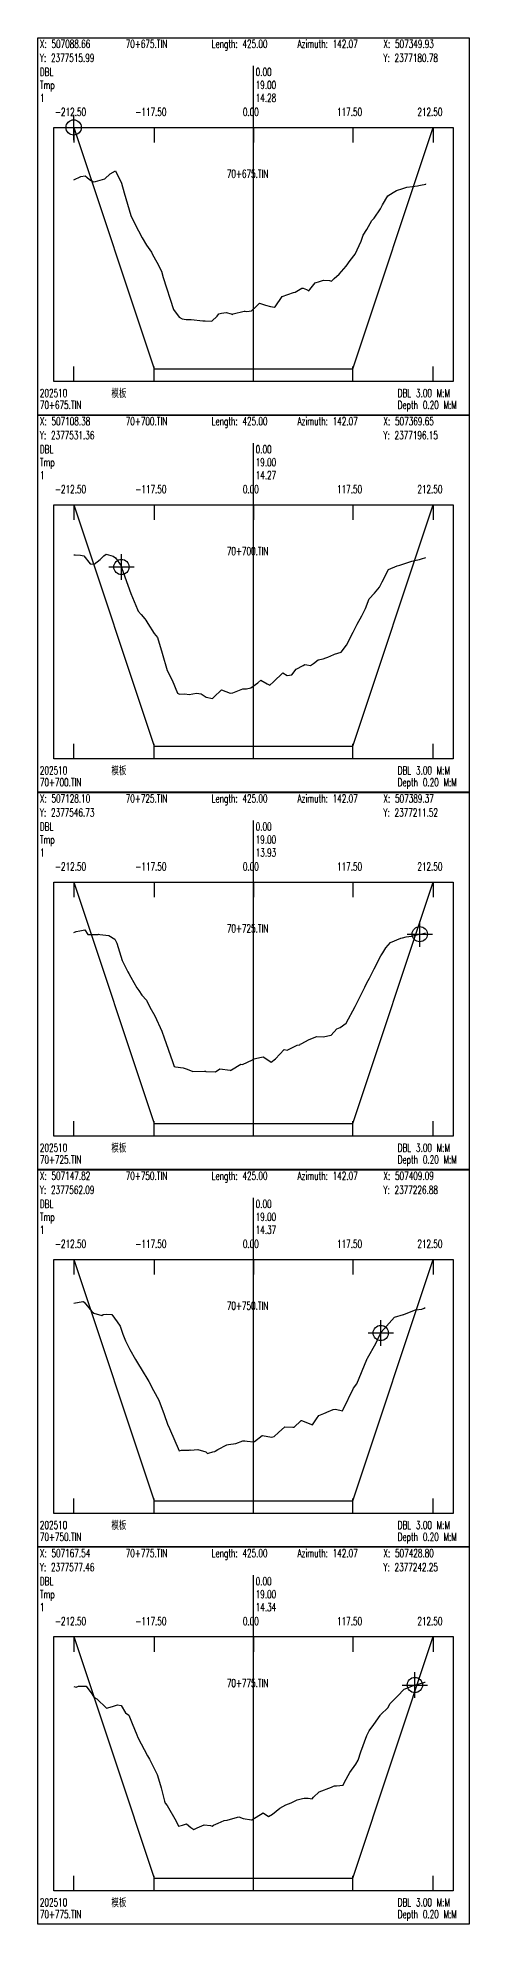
# Model space of a CAD drawing. Extents: x 1 to 194, y -24202 to 0.
# Drawn here: x 1 to 171, y -18114 to -17372 of the extents above; entities that cross this region are included whole.
import ezdxf

# ---------------------------------------------------------------- set-up
doc = ezdxf.new("R2010")
doc.units = 0
doc.header["$MEASUREMENT"] = 0
doc.layers.add('LABELS', color=7, linetype='Continuous')
doc.layers.add('XSECTION', color=7, linetype='Continuous')
doc.styles.get("Standard").update_dxf_attribs({"font": 'txt.shx'})

msp = doc.modelspace()

# ---------------------------------------------------------------- linework, layer by layer
at = {"color": 1}
for p, q in [((10.17, -17406.99), (20.17, -17406.99)), ((15.17, -17411.99), (15.17, -17401.99)), ((33.99, -17584.97), (33.99, -17574.97)), ((28.99, -17579.97), (38.99, -17579.97)), ((151.47, -17729.46), (151.47, -17719.46)), ((146.47, -17724.46), (156.47, -17724.46)), ((131.12, -17881.4), (141.12, -17881.4)), ((136.12, -17886.4), (136.12, -17876.4)), ((149.56, -18024.92), (149.56, -18014.92)), ((144.56, -18019.92), (154.56, -18019.92))]:
    msp.add_line(p, q, dxfattribs=at)
for centre in [(15.17, -17406.99), (33.99, -17579.97), (151.47, -17724.46), (136.12, -17881.4), (149.56, -18019.92)]:
    msp.add_circle(centre, 3, dxfattribs=at)
at = {"layer": 'XSECTION', "color": 0, "linetype": 'Continuous'}
for points in [[(1, -17371.7), (171, -17371.7), (171, -17520.17), (1, -17520.17), (1, -17371.7)], [(86, -17506.99), (86, -17382.76)], [(86, -17506.99), (86, -17382.76)], [(7.3, -17406.99), (164.7, -17406.99), (164.7, -17506.99), (7.3, -17506.99), (7.3, -17406.99)], [(15.17, -17406.99), (15.17, -17412.93)], [(15.17, -17406.99), (46.83, -17501.99)], [(15.17, -17406.99), (46.83, -17501.99)], [(46.83, -17406.99), (46.83, -17412.93)], [(86, -17406.99), (86, -17412.93)], [(125.17, -17406.99), (125.17, -17412.93)], [(125.17, -17501.99), (156.83, -17406.99)], [(125.17, -17501.99), (156.83, -17406.99)], [(156.83, -17406.99), (156.83, -17412.93)], [(15.17, -17506.99), (15.17, -17501.05)], [(46.83, -17506.99), (46.83, -17501.05)], [(46.83, -17501.99), (86, -17501.99)], [(46.83, -17501.99), (46.83, -17501.99)], [(46.83, -17501.99), (86, -17501.99)], [(86, -17506.99), (86, -17501.05)], [(86, -17501.99), (125.17, -17501.99)], [(86, -17501.99), (125.17, -17501.99)], [(125.17, -17506.99), (125.17, -17501.05)], [(125.17, -17501.99), (125.17, -17501.99)], [(156.83, -17506.99), (156.83, -17501.05)], [(1, -17520.18), (171, -17520.18), (171, -17668.64), (1, -17668.64), (1, -17520.18)], [(86, -17655.47), (86, -17531.23)], [(86, -17655.47), (86, -17531.23)], [(7.3, -17555.47), (164.7, -17555.47), (164.7, -17655.47), (7.3, -17655.47), (7.3, -17555.47)], [(15.17, -17555.47), (15.17, -17561.4)], [(15.17, -17555.47), (46.83, -17650.47)], [(15.17, -17555.47), (46.83, -17650.47)], [(46.83, -17555.47), (46.83, -17561.4)], [(86, -17555.47), (86, -17561.4)], [(125.17, -17555.47), (125.17, -17561.4)], [(125.17, -17650.47), (156.83, -17555.47)], [(125.17, -17650.47), (156.83, -17555.47)], [(156.83, -17555.47), (156.83, -17561.4)], [(15.17, -17655.47), (15.17, -17649.53)], [(46.83, -17655.47), (46.83, -17649.53)], [(46.83, -17650.47), (86, -17650.47)], [(46.83, -17650.47), (46.83, -17650.47)], [(46.83, -17650.47), (86, -17650.47)], [(86, -17655.47), (86, -17649.53)], [(86, -17650.47), (125.17, -17650.47)], [(86, -17650.47), (125.17, -17650.47)], [(125.17, -17655.47), (125.17, -17649.53)], [(125.17, -17650.47), (125.17, -17650.47)], [(156.83, -17655.47), (156.83, -17649.53)], [(1, -17668.65), (171, -17668.65), (171, -17817.12), (1, -17817.12), (1, -17668.65)], [(86, -17803.94), (86, -17679.71)], [(86, -17803.94), (86, -17679.71)], [(7.3, -17703.94), (164.7, -17703.94), (164.7, -17803.94), (7.3, -17803.94), (7.3, -17703.94)], [(15.17, -17703.94), (15.17, -17709.88)], [(15.17, -17703.94), (46.83, -17798.94)], [(15.17, -17703.94), (46.83, -17798.94)], [(46.83, -17703.94), (46.83, -17709.88)], [(86, -17703.94), (86, -17709.88)], [(125.17, -17703.94), (125.17, -17709.88)], [(125.17, -17798.94), (156.83, -17703.94)], [(125.17, -17798.94), (156.83, -17703.94)], [(156.83, -17703.94), (156.83, -17709.88)], [(15.17, -17803.94), (15.17, -17798)], [(46.83, -17803.94), (46.83, -17798)], [(46.83, -17798.94), (86, -17798.94)], [(46.83, -17798.94), (46.83, -17798.94)], [(46.83, -17798.94), (86, -17798.94)], [(86, -17803.94), (86, -17798)], [(86, -17798.94), (125.17, -17798.94)], [(86, -17798.94), (125.17, -17798.94)], [(125.17, -17803.94), (125.17, -17798)], [(125.17, -17798.94), (125.17, -17798.94)], [(156.83, -17803.94), (156.83, -17798)], [(1, -17817.13), (171, -17817.13), (171, -17965.6), (1, -17965.6), (1, -17817.13)], [(86, -17952.42), (86, -17828.18)], [(86, -17952.42), (86, -17828.18)], [(7.3, -17852.42), (164.7, -17852.42), (164.7, -17952.42), (7.3, -17952.42), (7.3, -17852.42)], [(15.17, -17852.42), (15.17, -17858.36)], [(15.17, -17852.42), (46.83, -17947.42)], [(15.17, -17852.42), (46.83, -17947.42)], [(46.83, -17852.42), (46.83, -17858.36)], [(86, -17852.42), (86, -17858.36)], [(125.17, -17852.42), (125.17, -17858.36)], [(125.17, -17947.42), (156.83, -17852.42)], [(125.17, -17947.42), (156.83, -17852.42)], [(156.83, -17852.42), (156.83, -17858.36)], [(15.17, -17952.42), (15.17, -17946.48)], [(46.83, -17952.42), (46.83, -17946.48)], [(46.83, -17947.42), (86, -17947.42)], [(46.83, -17947.42), (46.83, -17947.42)], [(46.83, -17947.42), (86, -17947.42)], [(86, -17952.42), (86, -17946.48)], [(86, -17947.42), (125.17, -17947.42)], [(86, -17947.42), (125.17, -17947.42)], [(125.17, -17952.42), (125.17, -17946.48)], [(125.17, -17947.42), (125.17, -17947.42)], [(156.83, -17952.42), (156.83, -17946.48)], [(1, -17965.61), (171, -17965.61), (171, -18114.07), (1, -18114.07), (1, -17965.61)], [(86, -18100.89), (86, -17976.66)], [(86, -18100.89), (86, -17976.66)], [(7.3, -18000.89), (164.7, -18000.89), (164.7, -18100.89), (7.3, -18100.89), (7.3, -18000.89)], [(15.17, -18000.89), (15.17, -18006.83)], [(15.17, -18000.89), (46.83, -18095.89)], [(15.17, -18000.89), (46.83, -18095.89)], [(46.83, -18000.89), (46.83, -18006.83)], [(86, -18000.89), (86, -18006.83)], [(125.17, -18000.89), (125.17, -18006.83)], [(125.17, -18095.89), (156.83, -18000.89)], [(125.17, -18095.89), (156.83, -18000.89)], [(156.83, -18000.89), (156.83, -18006.83)], [(15.17, -18100.89), (15.17, -18094.96)], [(46.83, -18100.89), (46.83, -18094.96)], [(46.83, -18095.89), (86, -18095.89)], [(46.83, -18095.89), (46.83, -18095.89)], [(46.83, -18095.89), (86, -18095.89)], [(86, -18100.89), (86, -18094.96)], [(86, -18095.89), (125.17, -18095.89)], [(86, -18095.89), (125.17, -18095.89)], [(125.17, -18100.89), (125.17, -18094.96)], [(125.17, -18095.89), (125.17, -18095.89)], [(156.83, -18100.89), (156.83, -18094.96)]]:
    msp.add_lwpolyline(points, dxfattribs=at)
at = {"layer": 'XSECTION', "color": 1, "linetype": 'Continuous'}
for points in [[(15.17, -17427.59), (18.02, -17426.34), (19.7, -17426.09), (20.29, -17426.59), (21.46, -17427.49), (22.95, -17428.39), (23.8, -17428.34), (27.48, -17427.29), (29.57, -17425.29), (31.67, -17424.09), (33.97, -17428.99), (35.07, -17432.79), (37.71, -17441.69), (38.82, -17444.19), (40.65, -17447.69), (42.21, -17450.44), (43.8, -17453.29), (45.78, -17456.14), (46.28, -17456.94), (47.91, -17459.99), (49.8, -17463.59), (50.48, -17466.04), (54.45, -17478.64), (56.69, -17481.69), (57.91, -17482.34), (59.46, -17482.54), (61.39, -17482.59), (65.98, -17483.09), (66.53, -17483.09), (66.92, -17483.14), (69.59, -17483.29), (71.68, -17481.24), (72.37, -17480.34), (73.45, -17480.04), (75.25, -17479.79), (77.19, -17480.29), (77.78, -17480.59), (77.97, -17480.34), (82.32, -17479.24), (82.66, -17479.29), (83.37, -17479.39), (85.22, -17479.14), (86.88, -17477.59), (88.39, -17476.14), (90.7, -17476.89), (92.65, -17477.44), (94.21, -17477.79), (94.38, -17477.69), (94.51, -17477.59), (97.35, -17473.54), (101.77, -17471.99), (102.37, -17471.79), (105, -17470.29), (105.59, -17470.19), (106.86, -17470.84), (107.81, -17471.24), (108.16, -17470.79), (110.3, -17468.09), (111.94, -17467.59), (113.56, -17467.14), (115.96, -17467.29), (116.68, -17467.49), (117.83, -17466.49), (119.72, -17464.69), (122.44, -17461.59), (124.13, -17459.34), (126.03, -17456.89), (128.35, -17451.74), (129.2, -17449.39), (130.62, -17447.19), (132.66, -17443.59), (133.51, -17442.74), (135.99, -17439.09), (136.82, -17437.44), (138.87, -17433.94), (141.06, -17432.64), (142.32, -17431.79), (144.77, -17431.04), (145.99, -17430.64), (146.43, -17430.54), (148.68, -17430.19), (150.64, -17429.99), (151.15, -17429.84), (151.84, -17429.74), (153.88, -17429.39), (153.91, -17429.19)], [(15.17, -17575.17), (15.79, -17575.22), (17.86, -17575.37), (19.2, -17575.62), (21.71, -17578.67), (23.2, -17578.82), (25.57, -17577.02), (27.05, -17575.57), (27.98, -17574.92), (30.69, -17575.67), (31.63, -17576.42), (33.82, -17579.52), (33.96, -17579.82), (34.2, -17580.57), (37.65, -17590.37), (40.3, -17596.67), (40.63, -17597.37), (41.81, -17598.72), (43.24, -17600.37), (43.59, -17600.87), (44.4, -17602.22), (46.93, -17606.12), (48.15, -17607.77), (50.08, -17613.82), (52, -17620.72), (54.03, -17624.47), (56.03, -17629.62), (56.91, -17630.07), (59.01, -17629.82), (60.66, -17630.12), (63.56, -17629.62), (65.4, -17629.87), (67.33, -17631.17), (69.86, -17631.67), (69.88, -17631.67), (70.48, -17631.12), (73.32, -17628.42), (73.37, -17628.37), (73.42, -17628.37), (76.85, -17629.57), (77.85, -17629.47), (81.75, -17627.97), (83.2, -17627.87), (84.99, -17627.57), (87.71, -17625.52), (88.85, -17624.52), (91.36, -17625.92), (92.43, -17626.47), (93.93, -17625.17), (97.53, -17621.62), (99.29, -17622.67), (101.13, -17622.42), (102.84, -17620.22), (105.56, -17618.72), (106.26, -17618.32), (106.98, -17618.42), (108.41, -17618.67), (109.6, -17617.92), (111.5, -17616.52), (113.44, -17616.12), (114.53, -17615.77), (115.28, -17615.42), (117.67, -17614.47), (117.88, -17614.32), (120.51, -17613.52), (122.69, -17610.67), (125.22, -17605.67), (126.77, -17602.52), (128.62, -17599.17), (130.05, -17596.27), (131.51, -17592.52), (133.63, -17590.22), (135.6, -17587.92), (136.64, -17585.87), (139.11, -17581.02), (142.55, -17579.57), (143.62, -17579.22), (145.94, -17578.42), (148.31, -17577.72), (149.41, -17577.47), (151.38, -17577.02), (152.22, -17576.82), (153.84, -17576.27)], [(15.17, -17723.74), (16.19, -17723.44), (17.54, -17723.09), (19.62, -17722.79), (20.73, -17724.64), (24.77, -17724.54), (24.91, -17724.44), (25.49, -17724.54), (29.04, -17724.99), (31.44, -17726.39), (32.19, -17727.94), (34.27, -17734.79), (36.5, -17739.29), (36.86, -17739.89), (37.74, -17741.44), (40.01, -17745.54), (40.78, -17746.69), (42.02, -17748.44), (43.82, -17750.44), (45.13, -17753.14), (47.19, -17756.59), (49.88, -17762.59), (50.83, -17765.19), (54.12, -17774.59), (54.7, -17776.49), (55.27, -17776.69), (58.33, -17777.09), (59.89, -17777.64), (62.06, -17778.54), (66.72, -17778.34), (67.08, -17778.34), (67.25, -17778.44), (71.02, -17778.69), (72.68, -17777.44), (76.87, -17778.04), (77.02, -17778.14), (77.3, -17777.89), (81.01, -17775.59), (81.64, -17775.79), (85.59, -17773.94), (86.1, -17773.49), (89.2, -17772.84), (89.75, -17772.74), (89.83, -17772.79), (90.05, -17772.89), (93.01, -17774.84), (94.7, -17773.49), (98.07, -17769.79), (99.31, -17770.04), (103.17, -17768.09), (104.23, -17767.99), (104.44, -17767.69), (104.8, -17767.59), (107.93, -17765.94), (110.9, -17764.79), (113.49, -17764.84), (116.56, -17764.19), (118.76, -17761.74), (120.13, -17761.24), (122.52, -17759.49), (126.04, -17752.94), (126.07, -17752.94), (129.8, -17745.34), (130.61, -17743.59), (131.67, -17741.79), (133.59, -17738.14), (136.16, -17732.94), (136.99, -17731.74), (138.15, -17729.79), (140.01, -17727.74), (144.03, -17726.09), (144.72, -17725.94), (146.12, -17725.49), (148.24, -17725.19), (151.37, -17724.49), (151.46, -17724.44), (151.58, -17724.44), (153.54, -17724.09), (153.69, -17723.94)], [(15.17, -17869.62), (18.83, -17868.97), (18.97, -17868.97), (19.27, -17869.32), (22.31, -17872.92), (23.17, -17873.57), (26.21, -17874.57), (26.81, -17874.17), (28, -17873.97), (30.22, -17874.17), (32.27, -17877.02), (33.49, -17878.77), (34.58, -17881.82), (35.6, -17884.52), (37.26, -17887.87), (39.53, -17891.87), (42.93, -17897.47), (43.65, -17898.52), (44.73, -17900.47), (46.67, -17903.97), (48.68, -17907.87), (50.84, -17913.42), (52.18, -17917.27), (52.86, -17919.02), (56.78, -17927.77), (57.58, -17927.52), (60.67, -17927.47), (61.07, -17927.37), (61.22, -17927.47), (64.07, -17927.27), (67.2, -17928.17), (67.89, -17928.77), (68.26, -17928.67), (69.97, -17928.22), (70.8, -17927.97), (70.94, -17927.87), (71.93, -17927.27), (75.51, -17925.42), (76.11, -17925.32), (79.09, -17924.87), (81.74, -17923.87), (82.55, -17923.82), (83.48, -17923.97), (85.95, -17924.27), (86.45, -17924.07), (89.41, -17921.77), (89.56, -17921.77), (93.06, -17922.42), (94.18, -17922.12), (95.84, -17920.57), (98.36, -17918.27), (101.55, -17918.42), (101.96, -17918.42), (104.7, -17915.92), (104.8, -17915.82), (104.97, -17915.87), (109.21, -17917.52), (110.84, -17915.22), (111.77, -17913.82), (113.67, -17913.07), (114.68, -17912.67), (114.9, -17912.62), (117.42, -17911.57), (118.24, -17911.37), (121.11, -17911.97), (121.32, -17911.57), (125.45, -17903.12), (126.76, -17901.37), (130.67, -17891.77), (130.78, -17891.42), (130.87, -17891.27), (134.16, -17885.57), (135.93, -17881.82), (136.16, -17881.32), (136.28, -17881.07), (141.5, -17875.12), (141.51, -17875.12), (145.03, -17874.12), (145.1, -17874.12), (145.24, -17874.07), (149.4, -17872.37), (149.83, -17872.32), (152.29, -17872.02), (153.19, -17871.67), (153.62, -17871.32)], [(15.17, -18020.54), (16.15, -18020.74), (17.06, -18020.39), (20.06, -18020.34), (22.32, -18023.39), (23.16, -18024.64), (24.26, -18025.39), (28.15, -18029.04), (30.49, -18028.34), (32.43, -18027.69), (33.92, -18028.04), (35.53, -18030.84), (36.95, -18031.79), (38.27, -18035.04), (40.01, -18039.49), (40.5, -18040.54), (44.24, -18047.79), (45.01, -18049.14), (48.02, -18055.14), (48.21, -18055.54), (49.57, -18060.44), (51.01, -18065.69), (51.27, -18066.44), (51.94, -18067.39), (55.54, -18073.54), (56.51, -18075.44), (58, -18075.04), (59.6, -18074.54), (61.34, -18075.99), (62.51, -18076.74), (63.87, -18076.14), (66.52, -18074.94), (69.04, -18075.24), (69.67, -18075.49), (70.23, -18075.09), (72.02, -18074.34), (74.48, -18073.29), (75.58, -18073.09), (77.88, -18072.49), (80.26, -18071.79), (81.98, -18072.39), (85.27, -18073.04), (85.32, -18073.04), (85.36, -18072.99), (89.84, -18070.19), (91.88, -18071.64), (93.52, -18070.79), (94.99, -18069.54), (96.38, -18068.34), (98.7, -18067.09), (100.85, -18066.24), (103.24, -18065.14), (105.26, -18064.64), (106, -18064.39), (107.47, -18064.49), (109.09, -18064.69), (109.64, -18064.09), (111.92, -18061.99), (116.77, -18060.09), (117.57, -18059.79), (117.88, -18059.64), (118.64, -18059.54), (121.34, -18059.29), (121.89, -18058.09), (123.91, -18054.34), (126.26, -18051.04), (127.21, -18049.49), (128.26, -18046.19), (130.59, -18039.84), (131.57, -18037.94), (133.43, -18035.49), (135.84, -18031.89), (136.03, -18031.64), (136.17, -18031.49), (138.91, -18028.84), (139.88, -18027.24), (141.78, -18025.24), (142.33, -18024.74), (142.77, -18024.29), (145.36, -18021.59), (149.08, -18020.09), (149.52, -18019.94), (149.65, -18019.84), (149.97, -18019.79), (153.45, -18018.74), (153.58, -18018.74)]]:
    msp.add_lwpolyline(points, dxfattribs=at)

# ---------------------------------------------------------------- texts
at = {"layer": 'LABELS', "color": 0, "width": 0.666667}
for s, height, p in [('Y: 2377515.99', 3.1482, (1.85, -17381.23)), ('X: 507088.66', 3.1482, (1.85, -17375.7)), ('70+675.TIN', 3.148, (35.68, -17375.7)), ('Length: 425.00', 3.1482, (69.51, -17375.7)), ('Azimuth: 142.07', 3.1482, (103.34, -17375.7)), ('Y: 2377180.78', 3.1482, (137.17, -17381.23)), ('X: 507349.93', 3.1482, (137.17, -17375.7)), ('DBL', 3.148, (1.85, -17386.75)), ('0.00', 3.148, (86.85, -17386.75)), ('0.00', 3.148, (86.85, -17386.75)), ('Tmp', 3.148, (1.85, -17391.86)), ('19.00', 3.148, (86.85, -17391.86)), ('19.00', 3.148, (86.85, -17391.86)), ('-212.50', 3.148, (7.82, -17402.49)), ('-117.50', 3.148, (39.49, -17402.49)), ('0.00', 3.148, (81.8, -17402.49)), ('117.50', 3.148, (118.87, -17402.49)), ('212.50', 3.148, (150.54, -17402.49)), ('70+675.TIN', 3.148, (75.5, -17426.8)), ('模板', 3.148, (30.04, -17513.11)), ('DBL 3.00 M:M', 3.1482, (142.81, -17513.11)), ('70+675.TIN', 3.148, (1.85, -17517.79)), ('Depth 0.20 M:M', 3.1482, (142.81, -17517.79)), ('Y: 2377531.36', 3.1482, (1.85, -17529.7)), ('X: 507108.38', 3.1482, (1.85, -17524.18)), ('70+700.TIN', 3.148, (35.68, -17524.18)), ('Length: 425.00', 3.1482, (69.51, -17524.18)), ('Azimuth: 142.07', 3.1482, (103.34, -17524.18)), ('Y: 2377196.15', 3.1482, (137.17, -17529.7)), ('X: 507369.65', 3.1482, (137.17, -17524.18)), ('DBL', 3.148, (1.85, -17535.23)), ('0.00', 3.148, (86.85, -17535.23)), ('0.00', 3.148, (86.85, -17535.23)), ('Tmp', 3.148, (1.85, -17540.33)), ('19.00', 3.148, (86.85, -17540.33)), ('19.00', 3.148, (86.85, -17540.33)), ('-212.50', 3.148, (7.82, -17550.96)), ('-117.50', 3.148, (39.49, -17550.96)), ('0.00', 3.148, (81.8, -17550.96)), ('117.50', 3.148, (118.87, -17550.96)), ('212.50', 3.148, (150.54, -17550.96)), ('70+700.TIN', 3.148, (75.5, -17575.28)), ('模板', 3.148, (30.04, -17661.59)), ('DBL 3.00 M:M', 3.1482, (142.81, -17661.59)), ('70+700.TIN', 3.148, (1.85, -17666.27)), ('Depth 0.20 M:M', 3.1482, (142.81, -17666.27)), ('Y: 2377546.73', 3.1482, (1.85, -17678.18)), ('X: 507128.10', 3.1482, (1.85, -17672.65)), ('70+725.TIN', 3.148, (35.68, -17672.65)), ('Length: 425.00', 3.1482, (69.51, -17672.65)), ('Azimuth: 142.07', 3.1482, (103.34, -17672.65)), ('Y: 2377211.52', 3.1482, (137.17, -17678.18)), ('X: 507389.37', 3.1482, (137.17, -17672.65)), ('DBL', 3.148, (1.85, -17683.71)), ('0.00', 3.148, (86.85, -17683.71)), ('0.00', 3.148, (86.85, -17683.71)), ('Tmp', 3.148, (1.85, -17688.81)), ('19.00', 3.148, (86.85, -17688.81)), ('19.00', 3.148, (86.85, -17688.81)), ('-212.50', 3.148, (7.82, -17699.44)), ('-117.50', 3.148, (39.49, -17699.44)), ('0.00', 3.148, (81.8, -17699.44)), ('117.50', 3.148, (118.87, -17699.44)), ('212.50', 3.148, (150.54, -17699.44)), ('70+725.TIN', 3.148, (75.5, -17723.76)), ('模板', 3.148, (30.04, -17810.07)), ('DBL 3.00 M:M', 3.1482, (142.81, -17810.07)), ('70+725.TIN', 3.148, (1.85, -17814.74)), ('Depth 0.20 M:M', 3.1482, (142.81, -17814.74)), ('Y: 2377562.09', 3.1482, (1.85, -17826.66)), ('X: 507147.82', 3.1482, (1.85, -17821.13)), ('70+750.TIN', 3.148, (35.68, -17821.13)), ('Length: 425.00', 3.1482, (69.51, -17821.13)), ('Azimuth: 142.07', 3.1482, (103.34, -17821.13)), ('Y: 2377226.88', 3.1482, (137.17, -17826.66)), ('X: 507409.09', 3.1482, (137.17, -17821.13)), ('DBL', 3.148, (1.85, -17832.18)), ('0.00', 3.148, (86.85, -17832.18)), ('0.00', 3.148, (86.85, -17832.18)), ('Tmp', 3.148, (1.85, -17837.28)), ('19.00', 3.148, (86.85, -17837.28)), ('19.00', 3.148, (86.85, -17837.28)), ('-212.50', 3.148, (7.82, -17847.91)), ('-117.50', 3.148, (39.49, -17847.91)), ('0.00', 3.148, (81.8, -17847.91)), ('117.50', 3.148, (118.87, -17847.91)), ('212.50', 3.148, (150.54, -17847.91)), ('70+750.TIN', 3.148, (75.5, -17872.23)), ('模板', 3.148, (30.04, -17958.54)), ('DBL 3.00 M:M', 3.1482, (142.81, -17958.54)), ('70+750.TIN', 3.148, (1.85, -17963.22)), ('Depth 0.20 M:M', 3.1482, (142.81, -17963.22)), ('Y: 2377577.46', 3.1482, (1.85, -17975.13)), ('X: 507167.54', 3.1482, (1.85, -17969.61)), ('70+775.TIN', 3.148, (35.68, -17969.61)), ('Length: 425.00', 3.1482, (69.51, -17969.61)), ('Azimuth: 142.07', 3.1482, (103.34, -17969.61)), ('Y: 2377242.25', 3.1482, (137.17, -17975.13)), ('X: 507428.80', 3.1482, (137.17, -17969.61)), ('DBL', 3.148, (1.85, -17980.66)), ('0.00', 3.148, (86.85, -17980.66)), ('0.00', 3.148, (86.85, -17980.66)), ('Tmp', 3.148, (1.85, -17985.76)), ('19.00', 3.148, (86.85, -17985.76)), ('19.00', 3.148, (86.85, -17985.76)), ('-212.50', 3.148, (7.82, -17996.39)), ('-117.50', 3.148, (39.49, -17996.39)), ('0.00', 3.148, (81.8, -17996.39)), ('117.50', 3.148, (118.87, -17996.39)), ('212.50', 3.148, (150.54, -17996.39)), ('70+775.TIN', 3.148, (75.5, -18020.71)), ('模板', 3.148, (30.04, -18107.02)), ('DBL 3.00 M:M', 3.1482, (142.81, -18107.02)), ('70+775.TIN', 3.148, (1.85, -18111.69)), ('Depth 0.20 M:M', 3.1482, (142.81, -18111.69))]:
    msp.add_text(s, height=height, dxfattribs=at).set_placement(p)
at = {"layer": 'LABELS', "color": 1, "width": 0.666667}
for s, height, p in [('1', 3.15, (1.85, -17396.96)), ('14.28', 3.148, (86.85, -17396.96)), ('14.28', 3.148, (86.85, -17396.96)), ('202510', 3.148, (1.85, -17513.11)), ('1', 3.15, (1.85, -17545.43)), ('14.27', 3.148, (86.85, -17545.43)), ('14.27', 3.148, (86.85, -17545.43)), ('202510', 3.148, (1.85, -17661.59)), ('1', 3.15, (1.85, -17693.91)), ('13.93', 3.148, (86.85, -17693.91)), ('13.93', 3.148, (86.85, -17693.91)), ('202510', 3.148, (1.85, -17810.07)), ('1', 3.15, (1.85, -17842.38)), ('14.37', 3.148, (86.85, -17842.38)), ('14.37', 3.148, (86.85, -17842.38)), ('202510', 3.148, (1.85, -17958.54)), ('1', 3.15, (1.85, -17990.86)), ('14.34', 3.148, (86.85, -17990.86)), ('14.34', 3.148, (86.85, -17990.86)), ('202510', 3.148, (1.85, -18107.02))]:
    msp.add_text(s, height=height, dxfattribs=at).set_placement(p)

doc.saveas('drawing.dxf')
